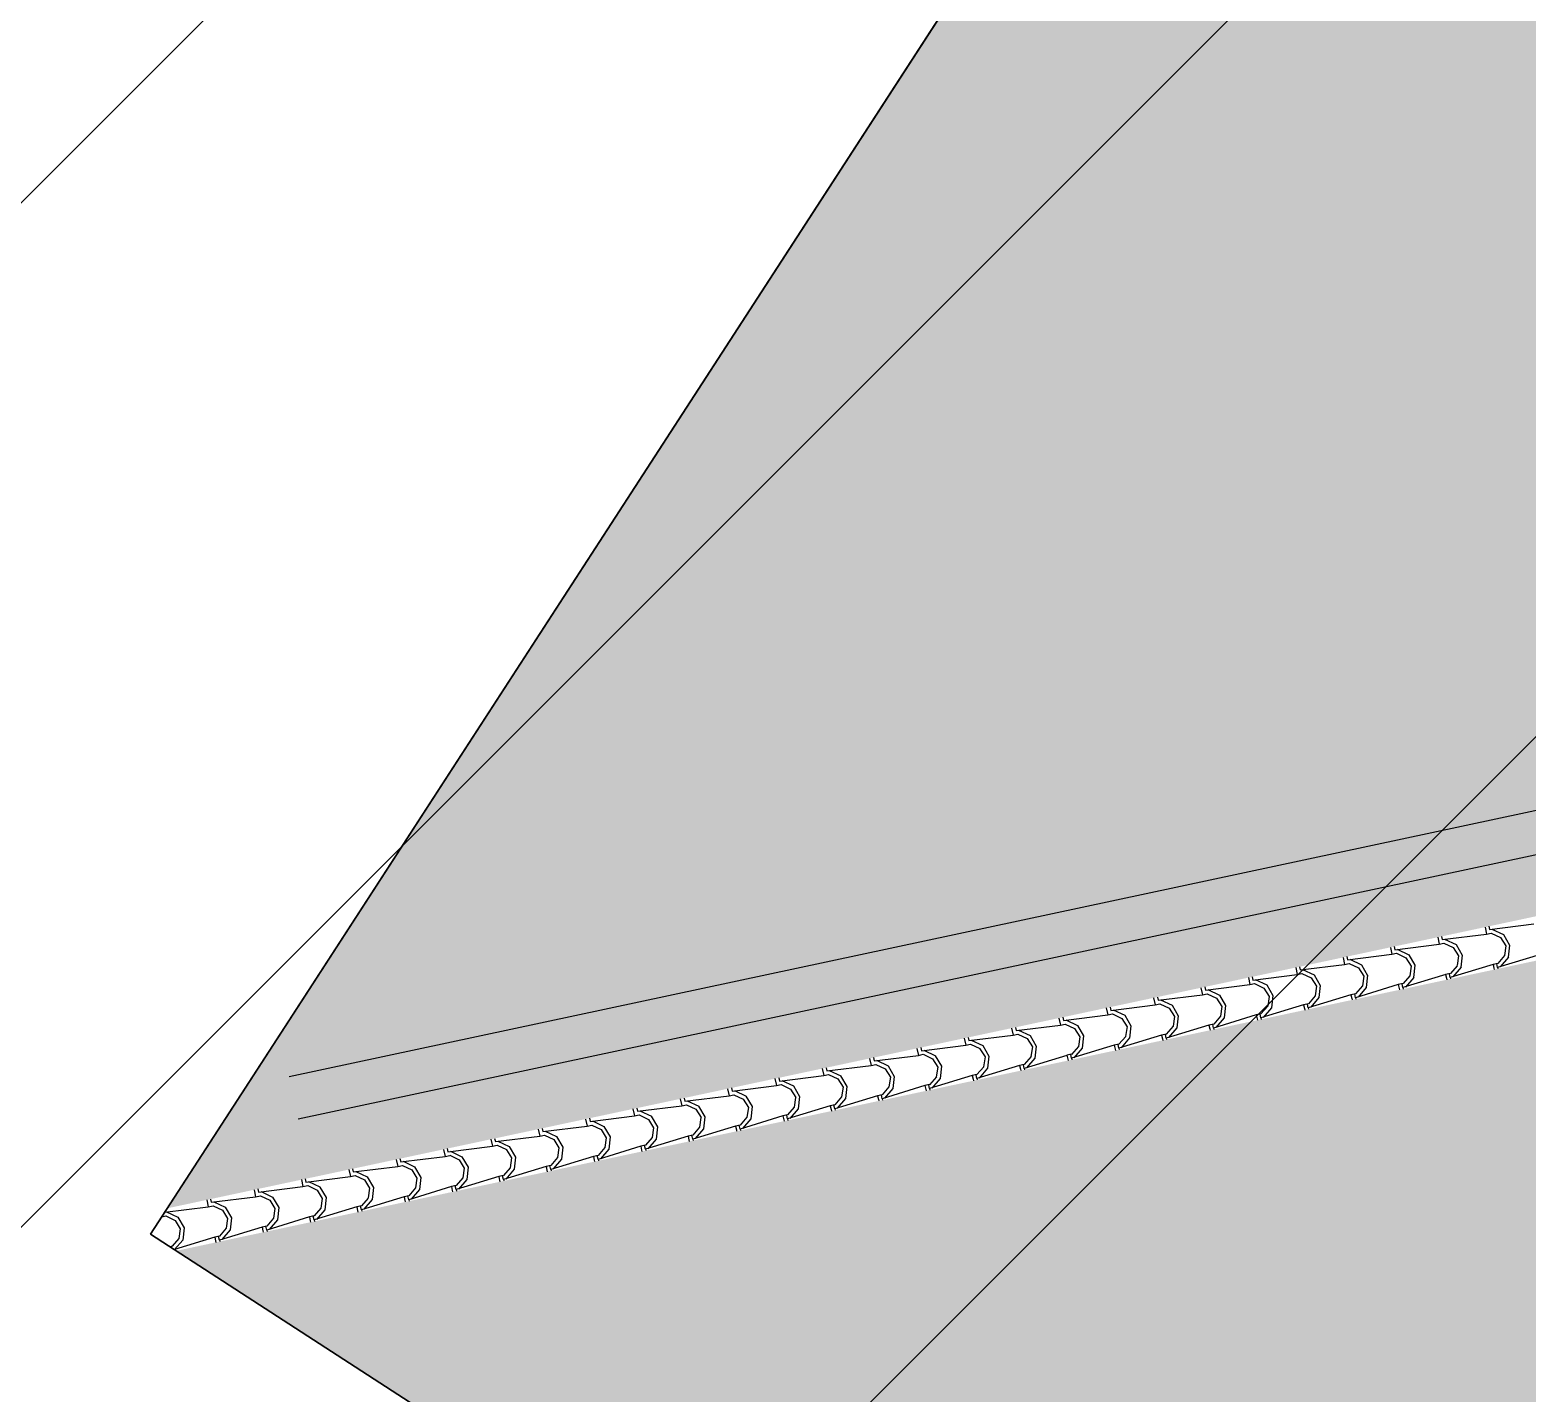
# Model space of a CAD drawing. Header units: millimetres. Extents: x 648844 to 649530, y 1246379 to 1246752.
# Drawn here: x 649040.94 to 649046.11, y 1246525.59 to 1246530.3 of the extents above; entities that cross this region are included whole.
import ezdxf

# ---------------------------------------------------------------- set-up
doc = ezdxf.new("R2010")
doc.units = ezdxf.units.MM
doc.header["$LTSCALE"] = 20
doc.header["$MEASUREMENT"] = 0
doc.layers.get('0').update_dxf_attribs({"linetype": 'CONTINUOUS'})
doc.layers.add('TECHO', color=30, linetype='CONTINUOUS')

# ---------------------------------------------------------------- blocks, each defined once
blk = doc.blocks.new('TEJA45')
at = {"layer": 'TECHO'}
for p, q in [((-0.1916, 4.2385), (-0.0979, 4.35)), ((-0.1043, 4.3069), (-0.0984, 4.35)), ((-0.0899, 4.3095), (-0.0852, 4.345)), ((-0.0857, 4.35), (-0.0828, 4.3472)), ((-0.0852, 4.3448), (-0.08, 4.35)), ((-0.0852, 4.2692), (-0.1041, 4.307)), ((-0.0756, 4.2788), (-0.0898, 4.3095)), ((-0.3097, 4.1203), (-0.2105, 4.2385)), ((-0.2105, 4.2385), (-0.214, 4.242)), ((-0.2105, 4.2385), (-0.201, 4.229)), ((-0.201, 4.2479), (-0.2046, 4.2515)), ((-0.2034, 4.2267), (-0.1915, 4.2385)), ((-0.1915, 4.2385), (-0.201, 4.2479)), ((0, 4.2602), (-0.1159, 4.1629)), ((-0.0474, 4.2503), (-0.0852, 4.2692)), ((-0.0449, 4.2646), (-0.0756, 4.2788)), ((-0.0038, 4.2561), (-0.0475, 4.2502)), ((-0.0095, 4.2692), (-0.0449, 4.2645)), ((0, 4.2788), (-0.0096, 4.2692)), ((-0.2224, 4.1887), (-0.2165, 4.2324)), ((-0.2034, 4.151), (-0.2223, 4.1888)), ((-0.2081, 4.1914), (-0.2034, 4.2268)), ((-0.1938, 4.1606), (-0.2079, 4.1914)), ((-0.1159, 4.144), (-0.2341, 4.0447)), ((-0.1656, 4.1321), (-0.2034, 4.151)), ((-0.1631, 4.1464), (-0.1938, 4.1606)), ((-0.1219, 4.1379), (-0.1656, 4.132)), ((-0.1276, 4.1511), (-0.1631, 4.1463)), ((-0.1159, 4.1629), (-0.1277, 4.151)), ((-0.0985, 4.1454), (-0.1159, 4.1629)), ((-0.108, 4.136), (-0.1159, 4.144)), ((-0.4279, 4.0022), (-0.3287, 4.1203)), ((-0.3406, 4.0706), (-0.3347, 4.1143)), ((-0.3286, 4.1203), (-0.3322, 4.1239)), ((-0.3286, 4.1203), (-0.3192, 4.1109)), ((-0.3262, 4.0732), (-0.3215, 4.1087)), ((-0.3192, 4.1298), (-0.3227, 4.1333)), ((-0.3215, 4.1085), (-0.3097, 4.1203)), ((-0.3097, 4.1203), (-0.3192, 4.1298)), ((-0.3215, 4.0329), (-0.3404, 4.0707)), ((-0.3119, 4.0425), (-0.3261, 4.0732)), ((-0.2837, 4.014), (-0.3215, 4.0329)), ((-0.2812, 4.0283), (-0.3119, 4.0425)), ((-0.2458, 4.0329), (-0.2812, 4.0282)), ((-0.2341, 4.0447), (-0.2459, 4.0329)), ((-0.2167, 4.0273), (-0.2341, 4.0447)), ((-0.5461, 3.884), (-0.4468, 4.0022)), ((-0.4587, 3.9524), (-0.4528, 3.9961)), ((-0.4468, 4.0022), (-0.4503, 4.0057)), ((-0.4468, 4.0022), (-0.4373, 3.9927)), ((-0.4444, 3.9551), (-0.4397, 3.9905)), ((-0.4373, 4.0116), (-0.4409, 4.0152)), ((-0.4397, 3.9903), (-0.4279, 4.0022)), ((-0.4279, 4.0022), (-0.4373, 4.0116)), ((-0.2341, 4.0258), (-0.3522, 3.9265)), ((-0.2401, 4.0198), (-0.2838, 4.0139)), ((-0.2261, 4.0178), (-0.2341, 4.0258)), ((-0.4397, 3.9147), (-0.4586, 3.9525)), ((-0.4301, 3.9243), (-0.4443, 3.955)), ((-0.6642, 3.7659), (-0.565, 3.884)), ((-0.5769, 3.8342), (-0.571, 3.878)), ((-0.5649, 3.884), (-0.5685, 3.8876)), ((-0.5649, 3.884), (-0.5555, 3.8746)), ((-0.5555, 3.8935), (-0.559, 3.897)), ((-0.5578, 3.8722), (-0.546, 3.884)), ((-0.546, 3.884), (-0.5555, 3.8935)), ((-0.3522, 3.9076), (-0.4704, 3.8084)), ((-0.4019, 3.8958), (-0.4397, 3.9147)), ((-0.3994, 3.9101), (-0.4301, 3.9243)), ((-0.3582, 3.9016), (-0.402, 3.8957)), ((-0.364, 3.9147), (-0.3994, 3.91)), ((-0.3522, 3.9265), (-0.3641, 3.9147)), ((-0.3348, 3.9091), (-0.3522, 3.9265)), ((-0.3443, 3.8997), (-0.3522, 3.9076)), ((-0.5578, 3.7965), (-0.5767, 3.8344)), ((-0.5626, 3.8369), (-0.5578, 3.8724)), ((-0.5482, 3.8062), (-0.5624, 3.8369)), ((-0.6736, 3.7753), (-0.6772, 3.7789)), ((-0.6642, 3.7658), (-0.6736, 3.7753)), ((-0.4704, 3.7895), (-0.5885, 3.6902)), ((-0.52, 3.7777), (-0.5579, 3.7966)), ((-0.5175, 3.792), (-0.5483, 3.8062)), ((-0.4764, 3.7835), (-0.5201, 3.7776)), ((-0.4821, 3.7966), (-0.5176, 3.7919)), ((-0.4704, 3.8084), (-0.4822, 3.7966)), ((-0.453, 3.791), (-0.4704, 3.8084)), ((-0.4624, 3.7815), (-0.4704, 3.7895)), ((-0.7824, 3.6477), (-0.6831, 3.7659)), ((-0.6951, 3.7161), (-0.6891, 3.7598)), ((-0.6831, 3.7658), (-0.6867, 3.7694)), ((-0.6831, 3.7658), (-0.6736, 3.7564)), ((-0.6807, 3.7188), (-0.676, 3.7542)), ((-0.676, 3.754), (-0.6642, 3.7658)), ((-0.5885, 3.6713), (-0.7067, 3.5721)), ((-0.676, 3.6784), (-0.6949, 3.7162)), ((-0.6664, 3.688), (-0.6806, 3.7187)), ((-0.6382, 3.6595), (-0.676, 3.6784)), ((-0.6357, 3.6738), (-0.6664, 3.688)), ((-0.6003, 3.6784), (-0.6357, 3.6737)), ((-0.5886, 3.6902), (-0.6004, 3.6784)), ((-0.5711, 3.6728), (-0.5886, 3.6902)), ((-0.5806, 3.6633), (-0.5886, 3.6713)), ((-0.9005, 3.5295), (-0.8013, 3.6477)), ((-0.8132, 3.5979), (-0.8073, 3.6417)), ((-0.8012, 3.6477), (-0.8048, 3.6513)), ((-0.8012, 3.6477), (-0.7918, 3.6382)), ((-0.7989, 3.6006), (-0.7941, 3.636)), ((-0.7918, 3.6571), (-0.7954, 3.6607)), ((-0.7942, 3.6359), (-0.7823, 3.6477)), ((-0.7823, 3.6477), (-0.7918, 3.6571)), ((-0.5945, 3.6653), (-0.6383, 3.6594)), ((-0.7942, 3.5602), (-0.8131, 3.598)), ((-0.7845, 3.5699), (-0.7987, 3.6006)), ((-0.7538, 3.5557), (-0.7846, 3.5698)), ((-0.7067, 3.5721), (-0.7185, 3.5603)), ((-0.6893, 3.5546), (-0.7067, 3.5721)), ((-1.0187, 3.4114), (-0.9194, 3.5295)), ((-0.9314, 3.4798), (-0.9255, 3.5235)), ((-0.9194, 3.5295), (-0.923, 3.5331)), ((-0.9194, 3.5295), (-0.9099, 3.5201)), ((-0.917, 3.4824), (-0.9123, 3.5179)), ((-0.9099, 3.539), (-0.9135, 3.5426)), ((-0.9123, 3.5177), (-0.9005, 3.5295)), ((-0.9005, 3.5295), (-0.9099, 3.539)), ((-0.7067, 3.5532), (-0.8249, 3.4539)), ((-0.7564, 3.5414), (-0.7942, 3.5603)), ((-0.7127, 3.5471), (-0.7564, 3.5412)), ((-0.7184, 3.5603), (-0.7539, 3.5555)), ((-0.6987, 3.5452), (-0.7067, 3.5532)), ((-0.9123, 3.4421), (-0.9312, 3.4799)), ((-0.9027, 3.4517), (-0.9169, 3.4824)), ((-1.1369, 3.2932), (-1.0376, 3.4114)), ((-1.0376, 3.4114), (-1.0411, 3.4149)), ((-1.0376, 3.4114), (-1.0281, 3.4019)), ((-1.0281, 3.4208), (-1.0317, 3.4244)), ((-1.0305, 3.3996), (-1.0187, 3.4114)), ((-1.0187, 3.4114), (-1.0281, 3.4208)), ((-0.8249, 3.435), (-0.943, 3.3358)), ((-0.8745, 3.4232), (-0.9123, 3.4421)), ((-0.872, 3.4375), (-0.9027, 3.4517)), ((-0.8309, 3.429), (-0.8746, 3.4231)), ((-0.8366, 3.4421), (-0.872, 3.4374)), ((-0.8249, 3.4539), (-0.8367, 3.4421)), ((-0.8074, 3.4365), (-0.8249, 3.4539)), ((-0.8169, 3.427), (-0.8249, 3.435)), ((-1.0495, 3.3616), (-1.0436, 3.4053)), ((-1.0305, 3.3239), (-1.0494, 3.3617)), ((-1.0352, 3.3643), (-1.0305, 3.3997)), ((-1.0209, 3.3335), (-1.035, 3.3643)), ((-0.943, 3.3168), (-1.0612, 3.2176)), ((-0.9927, 3.305), (-1.0305, 3.3239)), ((-0.9902, 3.3193), (-1.0209, 3.3335)), ((-0.949, 3.3108), (-0.9927, 3.3049)), ((-0.9547, 3.324), (-0.9902, 3.3192)), ((-0.943, 3.3358), (-0.9548, 3.3239)), ((-0.9256, 3.3183), (-0.943, 3.3358)), ((-0.9351, 3.3089), (-0.943, 3.3168)), ((-1.255, 3.1751), (-1.1558, 3.2932)), ((-1.1677, 3.2435), (-1.1618, 3.2872)), ((-1.1557, 3.2932), (-1.1593, 3.2968)), ((-1.1557, 3.2932), (-1.1463, 3.2838)), ((-1.1533, 3.2461), (-1.1486, 3.2816)), ((-1.1463, 3.3027), (-1.1498, 3.3062)), ((-1.1486, 3.2814), (-1.1368, 3.2932)), ((-1.1368, 3.2932), (-1.1463, 3.3027)), ((-1.1486, 3.2058), (-1.1675, 3.2436)), ((-1.139, 3.2154), (-1.1532, 3.2461)), ((-1.1108, 3.1869), (-1.1486, 3.2058)), ((-1.1083, 3.2012), (-1.139, 3.2154)), ((-1.0729, 3.2058), (-1.1083, 3.2011)), ((-1.0612, 3.2176), (-1.073, 3.2058)), ((-1.0438, 3.2002), (-1.0612, 3.2176)), ((-1.3732, 3.0569), (-1.2739, 3.1751)), ((-1.2858, 3.1253), (-1.2799, 3.169)), ((-1.2739, 3.1751), (-1.2774, 3.1786)), ((-1.2739, 3.1751), (-1.2644, 3.1656)), ((-1.2715, 3.128), (-1.2668, 3.1634)), ((-1.2644, 3.1845), (-1.268, 3.1881)), ((-1.2668, 3.1632), (-1.255, 3.1751)), ((-1.255, 3.1751), (-1.2644, 3.1845)), ((-1.0612, 3.1987), (-1.1793, 3.0994)), ((-1.0672, 3.1927), (-1.1109, 3.1868)), ((-1.0532, 3.1907), (-1.0612, 3.1987)), ((-1.2668, 3.0876), (-1.2857, 3.1254)), ((-1.2572, 3.0972), (-1.2713, 3.128)), ((-1.4913, 2.9388), (-1.3921, 3.0569)), ((-1.404, 3.0071), (-1.3981, 3.0509)), ((-1.392, 3.0569), (-1.3956, 3.0605)), ((-1.392, 3.0569), (-1.3826, 3.0474)), ((-1.3826, 3.0664), (-1.3861, 3.0699)), ((-1.3849, 3.0451), (-1.3731, 3.0569)), ((-1.3731, 3.0569), (-1.3826, 3.0664)), ((-1.1793, 3.0805), (-1.2975, 2.9813)), ((-1.229, 3.0687), (-1.2668, 3.0876)), ((-1.2265, 3.083), (-1.2572, 3.0972)), ((-1.1853, 3.0745), (-1.2291, 3.0686)), ((-1.191, 3.0876), (-1.2265, 3.0829)), ((-1.1793, 3.0994), (-1.1912, 3.0876)), ((-1.1619, 3.082), (-1.1793, 3.0994)), ((-1.1714, 3.0726), (-1.1793, 3.0805)), ((-1.3849, 2.9694), (-1.4038, 3.0072)), ((-1.3897, 3.0098), (-1.3849, 3.0453)), ((-1.3753, 2.9791), (-1.3895, 3.0098)), ((-1.5007, 2.9482), (-1.5043, 2.9518)), ((-1.4913, 2.9387), (-1.5007, 2.9482)), ((-1.2975, 2.9624), (-1.4157, 2.8631)), ((-1.3472, 2.9506), (-1.385, 2.9695)), ((-1.3446, 2.9649), (-1.3754, 2.9791)), ((-1.3035, 2.9564), (-1.3472, 2.9504)), ((-1.3092, 2.9695), (-1.3447, 2.9648)), ((-1.2975, 2.9813), (-1.3093, 2.9695)), ((-1.2801, 2.9639), (-1.2975, 2.9813)), ((-1.2895, 2.9544), (-1.2975, 2.9624)), ((-1.6095, 2.8206), (-1.5102, 2.9388)), ((-1.5222, 2.889), (-1.5163, 2.9327)), ((-1.5102, 2.9387), (-1.5138, 2.9423)), ((-1.5102, 2.9387), (-1.5007, 2.9293)), ((-1.5078, 2.8917), (-1.5031, 2.9271)), ((-1.5031, 2.9269), (-1.4913, 2.9387)), ((-1.4157, 2.8442), (-1.5338, 2.745)), ((-1.5031, 2.8513), (-1.522, 2.8891)), ((-1.4935, 2.8609), (-1.5077, 2.8916)), ((-1.4653, 2.8324), (-1.5031, 2.8513)), ((-1.4628, 2.8467), (-1.4935, 2.8609)), ((-1.4274, 2.8513), (-1.4628, 2.8466)), ((-1.4157, 2.8631), (-1.4275, 2.8513)), ((-1.3982, 2.8457), (-1.4157, 2.8631)), ((-1.4077, 2.8362), (-1.4157, 2.8442)), ((-1.7276, 2.7024), (-1.6284, 2.8206)), ((-1.6403, 2.7708), (-1.6344, 2.8145)), ((-1.6283, 2.8206), (-1.6319, 2.8242)), ((-1.6283, 2.8206), (-1.6189, 2.8111)), ((-1.626, 2.7735), (-1.6212, 2.8089)), ((-1.6189, 2.83), (-1.6225, 2.8336)), ((-1.6213, 2.8088), (-1.6094, 2.8206)), ((-1.6094, 2.8206), (-1.6189, 2.83)), ((-1.4217, 2.8382), (-1.4654, 2.8323)), ((-1.6213, 2.7331), (-1.6402, 2.7709)), ((-1.6116, 2.7428), (-1.6258, 2.7735)), ((-1.5809, 2.7286), (-1.6117, 2.7427)), ((-1.5338, 2.745), (-1.5456, 2.7332)), ((-1.5164, 2.7275), (-1.5338, 2.745)), ((-1.8458, 2.5843), (-1.7465, 2.7024)), ((-1.7585, 2.6527), (-1.7526, 2.6964)), ((-1.7465, 2.7024), (-1.7501, 2.706)), ((-1.7465, 2.7024), (-1.737, 2.693)), ((-1.7441, 2.6553), (-1.7394, 2.6908)), ((-1.737, 2.7119), (-1.7406, 2.7154)), ((-1.7394, 2.6906), (-1.7276, 2.7024)), ((-1.7276, 2.7024), (-1.737, 2.7119)), ((-1.5338, 2.7261), (-1.652, 2.6268)), ((-1.5835, 2.7142), (-1.6213, 2.7332)), ((-1.5398, 2.72), (-1.5835, 2.7141)), ((-1.5455, 2.7332), (-1.581, 2.7284)), ((-1.5258, 2.7181), (-1.5338, 2.7261)), ((-1.7394, 2.615), (-1.7583, 2.6528)), ((-1.7298, 2.6246), (-1.744, 2.6553)), ((-1.964, 2.4661), (-1.8647, 2.5843)), ((-1.8647, 2.5843), (-1.8682, 2.5878)), ((-1.8647, 2.5843), (-1.8552, 2.5748)), ((-1.8552, 2.5937), (-1.8588, 2.5973)), ((-1.8576, 2.5725), (-1.8458, 2.5843)), ((-1.8458, 2.5843), (-1.8552, 2.5937)), ((-1.652, 2.6079), (-1.7701, 2.5086)), ((-1.7016, 2.5961), (-1.7394, 2.615)), ((-1.6991, 2.6104), (-1.7298, 2.6246)), ((-1.658, 2.6019), (-1.7017, 2.596)), ((-1.6637, 2.615), (-1.6991, 2.6103)), ((-1.652, 2.6268), (-1.6638, 2.615)), ((-1.6346, 2.6094), (-1.652, 2.6268)), ((-1.644, 2.5999), (-1.652, 2.6079)), ((-1.8766, 2.5345), (-1.8707, 2.5782)), ((-1.8576, 2.4968), (-1.8765, 2.5346)), ((-1.8623, 2.5372), (-1.8576, 2.5726)), ((-1.8479, 2.5064), (-1.8621, 2.5372)), ((-1.7701, 2.4897), (-1.8883, 2.3905)), ((-1.8198, 2.4779), (-1.8576, 2.4968)), ((-1.8173, 2.4923), (-1.848, 2.5064)), ((-1.7761, 2.4837), (-1.8199, 2.4778)), ((-1.7818, 2.4969), (-1.8173, 2.4921)), ((-1.7701, 2.5087), (-1.7819, 2.4968)), ((-1.7527, 2.4912), (-1.7701, 2.5087)), ((-1.7622, 2.4818), (-1.7701, 2.4897)), ((-2.0821, 2.348), (-1.9829, 2.4661)), ((-1.9948, 2.4163), (-1.9889, 2.4601)), ((-1.9828, 2.4661), (-1.9864, 2.4697)), ((-1.9828, 2.4661), (-1.9734, 2.4567)), ((-1.9804, 2.419), (-1.9757, 2.4545)), ((-1.9734, 2.4756), (-1.9769, 2.4791)), ((-1.9757, 2.4543), (-1.9639, 2.4661)), ((-1.9639, 2.4661), (-1.9734, 2.4756)), ((-1.9757, 2.3786), (-1.9946, 2.4165)), ((-1.9661, 2.3883), (-1.9803, 2.419)), ((-1.9379, 2.3598), (-1.9758, 2.3787)), ((-1.9354, 2.3741), (-1.9661, 2.3883)), ((-1.9, 2.3787), (-1.9354, 2.374)), ((-1.8883, 2.3905), (-1.9001, 2.3787)), ((-1.8709, 2.3731), (-1.8883, 2.3905)), ((-2.2003, 2.2298), (-2.101, 2.348)), ((-2.113, 2.2982), (-2.1071, 2.3419)), ((-2.101, 2.348), (-2.1045, 2.3515)), ((-2.101, 2.348), (-2.0915, 2.3385)), ((-2.0986, 2.3009), (-2.0939, 2.3363)), ((-2.0915, 2.3574), (-2.0951, 2.361)), ((-2.0939, 2.3361), (-2.0821, 2.348)), ((-2.0821, 2.348), (-2.0915, 2.3574)), ((-1.8883, 2.3716), (-2.0064, 2.2723)), ((-1.8943, 2.3656), (-1.938, 2.3597)), ((-1.8803, 2.3636), (-1.8883, 2.3716)), ((-2.0939, 2.2605), (-2.1128, 2.2983)), ((-2.0843, 2.2701), (-2.0984, 2.3009)), ((-2.3184, 2.1117), (-2.2192, 2.2298)), ((-2.2311, 2.18), (-2.2252, 2.2238)), ((-2.2191, 2.2298), (-2.2227, 2.2334)), ((-2.2191, 2.2298), (-2.2097, 2.2203)), ((-2.2097, 2.2393), (-2.2132, 2.2428)), ((-2.212, 2.218), (-2.2002, 2.2298)), ((-2.2002, 2.2298), (-2.2097, 2.2393)), ((-2.0064, 2.2534), (-2.1246, 2.1542)), ((-2.0561, 2.2416), (-2.0939, 2.2605)), ((-2.0536, 2.2559), (-2.0843, 2.2701)), ((-2.0124, 2.2474), (-2.0562, 2.2415)), ((-2.0181, 2.2605), (-2.0536, 2.2558)), ((-2.0064, 2.2723), (-2.0183, 2.2605)), ((-1.989, 2.2549), (-2.0064, 2.2723)), ((-1.9985, 2.2455), (-2.0064, 2.2534)), ((-2.212, 2.1423), (-2.2309, 2.1801)), ((-2.2168, 2.1827), (-2.212, 2.2182)), ((-2.2024, 2.152), (-2.2166, 2.1827)), ((-2.3278, 2.1211), (-2.3314, 2.1247)), ((-2.3184, 2.1116), (-2.3278, 2.1211)), ((-2.1246, 2.1353), (-2.2428, 2.036)), ((-2.1743, 2.1235), (-2.2121, 2.1424)), ((-2.1717, 2.1378), (-2.2024, 2.152)), ((-2.1306, 2.1292), (-2.1743, 2.1233)), ((-2.1363, 2.1424), (-2.1717, 2.1377)), ((-2.1246, 2.1542), (-2.1364, 2.1424)), ((-2.1072, 2.1368), (-2.1246, 2.1542)), ((-2.1166, 2.1273), (-2.1246, 2.1353)), ((-2.4366, 1.9935), (-2.3373, 2.1117)), ((-2.3493, 2.0619), (-2.3434, 2.1056)), ((-2.3373, 2.1116), (-2.3409, 2.1152)), ((-2.3373, 2.1116), (-2.3278, 2.1022)), ((-2.3349, 2.0646), (-2.3302, 2.1)), ((-2.3302, 2.0998), (-2.3184, 2.1116)), ((-2.2428, 2.0171), (-2.3609, 1.9179)), ((-2.3302, 2.0242), (-2.3491, 2.062)), ((-2.3206, 2.0338), (-2.3348, 2.0645)), ((-2.2924, 2.0053), (-2.3302, 2.0242)), ((-2.2899, 2.0196), (-2.3206, 2.0338)), ((-2.2545, 2.0242), (-2.2899, 2.0195)), ((-2.2428, 2.036), (-2.2546, 2.0242)), ((-2.2253, 2.0186), (-2.2428, 2.036)), ((-2.2348, 2.0091), (-2.2428, 2.0171)), ((-2.5547, 1.8753), (-2.4555, 1.9935)), ((-2.4674, 1.9437), (-2.4615, 1.9874)), ((-2.4554, 1.9935), (-2.459, 1.9971)), ((-2.4554, 1.9935), (-2.446, 1.984)), ((-2.4531, 1.9464), (-2.4483, 1.9819)), ((-2.446, 2.0029), (-2.4496, 2.0065)), ((-2.4484, 1.9817), (-2.4365, 1.9935)), ((-2.4365, 1.9935), (-2.446, 2.0029)), ((-2.2488, 2.0111), (-2.2925, 2.0052)), ((-2.4484, 1.906), (-2.4673, 1.9438)), ((-2.4387, 1.9157), (-2.4529, 1.9464)), ((-2.408, 1.9015), (-2.4388, 1.9157)), ((-2.3609, 1.9179), (-2.3727, 1.906)), ((-2.3435, 1.9004), (-2.3609, 1.9179)), ((-2.6729, 1.7572), (-2.5737, 1.8753)), ((-2.5856, 1.8256), (-2.5797, 1.8693)), ((-2.5736, 1.8753), (-2.5772, 1.8789)), ((-2.5736, 1.8753), (-2.5642, 1.8659)), ((-2.5712, 1.8282), (-2.5665, 1.8637)), ((-2.5642, 1.8848), (-2.5677, 1.8883)), ((-2.5665, 1.8635), (-2.5547, 1.8753)), ((-2.5547, 1.8753), (-2.5642, 1.8848)), ((-2.3609, 1.899), (-2.4791, 1.7997)), ((-2.4106, 1.8871), (-2.4484, 1.9061)), ((-2.3669, 1.8929), (-2.4106, 1.887)), ((-2.3726, 1.9061), (-2.4081, 1.9013)), ((-2.3529, 1.891), (-2.3609, 1.899)), ((-2.5665, 1.7879), (-2.5854, 1.8257)), ((-2.5569, 1.7975), (-2.5711, 1.8282)), ((-2.7911, 1.639), (-2.6918, 1.7572)), ((-2.6918, 1.7572), (-2.6953, 1.7607)), ((-2.6918, 1.7572), (-2.6823, 1.7477)), ((-2.6823, 1.7666), (-2.6859, 1.7702)), ((-2.6847, 1.7454), (-2.6729, 1.7572)), ((-2.6729, 1.7572), (-2.6823, 1.7666)), ((-2.4791, 1.7808), (-2.5972, 1.6815)), ((-2.5287, 1.769), (-2.5665, 1.7879)), ((-2.5262, 1.7833), (-2.5569, 1.7975)), ((-2.4851, 1.7748), (-2.5288, 1.7689)), ((-2.4908, 1.7879), (-2.5262, 1.7832)), ((-2.4791, 1.7997), (-2.4909, 1.7879)), ((-2.4617, 1.7823), (-2.4791, 1.7997)), ((-2.4711, 1.7728), (-2.4791, 1.7808)), ((-2.7038, 1.7074), (-2.6978, 1.7511)), ((-2.6847, 1.6697), (-2.7036, 1.7075)), ((-2.6894, 1.7101), (-2.6847, 1.7455)), ((-2.675, 1.6794), (-2.6892, 1.7101)), ((-2.5972, 1.6626), (-2.7154, 1.5634)), ((-2.6469, 1.6508), (-2.6847, 1.6697)), ((-2.6444, 1.6652), (-2.6751, 1.6793)), ((-2.6032, 1.6566), (-2.647, 1.6507)), ((-2.6089, 1.6697), (-2.6444, 1.665)), ((-2.5972, 1.6815), (-2.6091, 1.6697)), ((-2.5798, 1.6641), (-2.5972, 1.6815)), ((-2.5893, 1.6547), (-2.5972, 1.6626)), ((-2.9092, 1.5209), (-2.81, 1.639)), ((-2.8219, 1.5892), (-2.816, 1.633)), ((-2.8099, 1.639), (-2.8135, 1.6426)), ((-2.8099, 1.639), (-2.8005, 1.6296)), ((-2.8075, 1.5919), (-2.8028, 1.6274)), ((-2.8005, 1.6485), (-2.804, 1.652)), ((-2.8028, 1.6272), (-2.791, 1.639)), ((-2.791, 1.639), (-2.8005, 1.6485)), ((-2.8028, 1.5515), (-2.8217, 1.5894)), ((-2.7932, 1.5612), (-2.8074, 1.5919)), ((-2.765, 1.5327), (-2.8029, 1.5516)), ((-2.7625, 1.547), (-2.7932, 1.5612)), ((-2.7271, 1.5516), (-2.7625, 1.5469)), ((-2.7154, 1.5634), (-2.7272, 1.5516)), ((-2.698, 1.546), (-2.7154, 1.5634)), ((-3.0274, 1.4027), (-2.9281, 1.5209)), ((-2.9401, 1.4711), (-2.9342, 1.5148)), ((-2.9281, 1.5209), (-2.9316, 1.5244)), ((-2.9281, 1.5209), (-2.9186, 1.5114)), ((-2.9257, 1.4738), (-2.921, 1.5092)), ((-2.9186, 1.5303), (-2.9222, 1.5339)), ((-2.921, 1.509), (-2.9092, 1.5209)), ((-2.9092, 1.5209), (-2.9186, 1.5303)), ((-2.7154, 1.5445), (-2.8335, 1.4452)), ((-2.7214, 1.5385), (-2.7651, 1.5325)), ((-2.7074, 1.5365), (-2.7154, 1.5445)), ((-2.921, 1.4334), (-2.9399, 1.4712)), ((-2.9114, 1.443), (-2.9255, 1.4738)), ((-3.1455, 1.2845), (-3.0463, 1.4027)), ((-3.0582, 1.3529), (-3.0523, 1.3966)), ((-3.0462, 1.4027), (-3.0498, 1.4063)), ((-3.0462, 1.4027), (-3.0368, 1.3932)), ((-3.0368, 1.4121), (-3.0403, 1.4157)), ((-3.0391, 1.3909), (-3.0273, 1.4027)), ((-3.0273, 1.4027), (-3.0368, 1.4121)), ((-2.8335, 1.4263), (-2.9517, 1.3271)), ((-2.8832, 1.4145), (-2.921, 1.4334)), ((-2.8807, 1.4288), (-2.9114, 1.443)), ((-2.8396, 1.4203), (-2.8833, 1.4144)), ((-2.8452, 1.4334), (-2.8807, 1.4287)), ((-2.8336, 1.4452), (-2.8454, 1.4334)), ((-2.8161, 1.4278), (-2.8336, 1.4452)), ((-2.8256, 1.4184), (-2.8336, 1.4263)), ((-3.0391, 1.3152), (-3.0581, 1.353)), ((-3.0439, 1.3556), (-3.0391, 1.3911)), ((-3.0295, 1.3249), (-3.0437, 1.3556)), ((-3.1549, 1.294), (-3.1585, 1.2976)), ((-3.1455, 1.2845), (-3.1549, 1.294)), ((-2.9517, 1.3082), (-3.0699, 1.2089)), ((-3.0014, 1.2964), (-3.0392, 1.3153)), ((-2.9988, 1.3107), (-3.0295, 1.3249)), ((-2.9577, 1.3021), (-3.0014, 1.2962)), ((-2.9634, 1.3153), (-2.9988, 1.3105)), ((-2.9517, 1.3271), (-2.9635, 1.3153)), ((-2.9343, 1.3097), (-2.9517, 1.3271)), ((-2.9437, 1.3002), (-2.9517, 1.3082)), ((-3.2637, 1.1664), (-3.1644, 1.2845)), ((-3.1764, 1.2348), (-3.1705, 1.2785)), ((-3.1644, 1.2845), (-3.168, 1.2881)), ((-3.1644, 1.2845), (-3.1549, 1.2751)), ((-3.162, 1.2375), (-3.1573, 1.2729)), ((-3.1573, 1.2727), (-3.1455, 1.2845)), ((-3.0699, 1.19), (-3.188, 1.0908)), ((-3.1573, 1.1971), (-3.1762, 1.2349)), ((-3.1477, 1.2067), (-3.1618, 1.2374)), ((-3.1195, 1.1782), (-3.1573, 1.1971)), ((-3.117, 1.1925), (-3.1477, 1.2067)), ((-3.0816, 1.1971), (-3.117, 1.1924)), ((-3.0699, 1.2089), (-3.0817, 1.1971)), ((-3.0524, 1.1915), (-3.0699, 1.2089)), ((-3.0619, 1.182), (-3.0699, 1.19)), ((-3.3818, 1.0482), (-3.2826, 1.1664)), ((-3.2945, 1.1166), (-3.2886, 1.1603)), ((-3.2826, 1.1664), (-3.2861, 1.1699)), ((-3.2826, 1.1664), (-3.2731, 1.1569)), ((-3.2802, 1.1193), (-3.2754, 1.1548)), ((-3.2731, 1.1758), (-3.2767, 1.1794)), ((-3.2755, 1.1546), (-3.2636, 1.1664)), ((-3.2636, 1.1664), (-3.2731, 1.1758)), ((-3.0759, 1.184), (-3.1196, 1.1781)), ((-3.2755, 1.0789), (-3.2944, 1.1167)), ((-3.2658, 1.0886), (-3.28, 1.1193)), ((-3.2351, 1.0744), (-3.2659, 1.0886)), ((-3.188, 1.0908), (-3.1998, 1.0789)), ((-3.1706, 1.0733), (-3.188, 1.0908)), ((-3.5, 0.9301), (-3.4008, 1.0482)), ((-3.4127, 0.9984), (-3.4068, 1.0422)), ((-3.4007, 1.0482), (-3.4043, 1.0518)), ((-3.4007, 1.0482), (-3.3913, 1.0388)), ((-3.3983, 1.0012), (-3.3936, 1.0366)), ((-3.3913, 1.0577), (-3.3948, 1.0612)), ((-3.3936, 1.0364), (-3.3818, 1.0482)), ((-3.3818, 1.0482), (-3.3913, 1.0577)), ((-3.188, 1.0718), (-3.3062, 0.9726)), ((-3.2377, 1.06), (-3.2755, 1.0789)), ((-3.194, 1.0658), (-3.2378, 1.0599)), ((-3.1997, 1.079), (-3.2352, 1.0742)), ((-3.1801, 1.0639), (-3.188, 1.0719)), ((-3.3936, 0.9608), (-3.4125, 0.9986)), ((-3.384, 0.9704), (-3.3982, 1.0011)), ((-3.3062, 0.9537), (-3.4243, 0.8544)), ((-3.3558, 0.9419), (-3.3936, 0.9608)), ((-3.3533, 0.9562), (-3.384, 0.9704)), ((-3.3122, 0.9477), (-3.3559, 0.9418)), ((-3.3179, 0.9608), (-3.3533, 0.9561)), ((-3.3062, 0.9726), (-3.318, 0.9608)), ((-3.2888, 0.9552), (-3.3062, 0.9726)), ((-3.2982, 0.9457), (-3.3062, 0.9537))]:
    blk.add_line(p, q, dxfattribs=at)

msp = doc.modelspace()

# ---------------------------------------------------------------- hatches: boundary and pattern name
h = msp.add_hatch()
h.set_pattern_fill('ANSI31', color=2, scale=20, style=0)
h.set_pattern_definition([(45, (-526.4316, -3378.368), (-1.767766953, 1.767766953), [])])
edge = h.paths.add_edge_path()
edge.add_line((649057.852, 1246574.7319), (649143.484, 1246525.3958))
edge.add_line((649021.465, 1246521.5209), (649057.852, 1246574.7319))
edge.add_line((649021.465, 1246521.5209), (649126.013, 1246470.8281))
edge.add_line((649143.484, 1246525.3958), (649148.0277, 1246486.9042))
h.paths.add_polyline_path([(649085.833, 1246502.1033), (649115.3071, 1246502.1033), (649115.3071, 1246507.5291), (649085.833, 1246507.5291)], flags=24)
at = {"layer": 'TECHO'}
h = msp.add_hatch(dxfattribs=at)
h.set_pattern_fill('SPANTILE', color=254, scale=0.205, angle=397.3057, style=0, pattern_type=2)
h.set_pattern_definition([(142.072991, (649012.39204, 1246572.601454), (1.9526056086, -1.510283638), [0.18931176, -4.5434808]), (237.0427, (649012.24271, 1246572.71782), (-0.2835335, -0.06048774), [0.0164, -0.1886]), (57.0427, (649012.11743, 1246572.55473), (0.2835335, 0.06048774), [0.0574, -0.1476]), (327.0427, (649012.14865, 1246572.6029), (0.06048774, -0.2835335), [0.0205, -0.1845]), (147.0427, (649012.23723, 1246572.70182), (-0.06048774, 0.2835335), [0.0205, -0.1845]), (57.0427, (649012.22003, 1246572.71298), (0.2835335, 0.06048774), [0.0164, -0.1886]), (57.0427, (649012.13119, 1246572.5458), (0.2835335, 0.06048774), [0.041, -0.164]), (332.012391, (649012.153494, 1246572.580207), (2.1756494039, -1.1662654077), [0.18931176, -4.5434808]), (4.346591, (649012.1620944, 1246572.574631), (-4.3739779244, -0.3402455695), [0.05412164, -5.35803375]), (38.60779, (649012.21606, 1246572.57873), (0.39505612, 0.23249861), [0.0518613, -0.5964055]), (75.47759, (649012.256587, 1246572.611094), (-0.05103545, -0.455543985), [0.0518613, -0.5964055]), (109.738791, (649012.269591, 1246572.661298), (-1.4743865262, 4.1320254479), [0.05412164, -5.35803375]), (36.817791, (649012.209596, 1246572.59514), (-1.914795109, -1.4460238462), [0.0415094, -4.10942426]), (77.267591, (649012.242826, 1246572.620016), (0.5387073578, 2.3382086425), [0.0415094, -4.10942426]), (109.637291, (649012.251974, 1246572.660504), (-1.1209068584, 3.1699042488), [0.04387184, -4.3433196]), (4.448091, (649012.165856, 1246572.591738), (-3.351366421, -0.270311384), [0.04387184, -4.3433196])])
h.paths.add_polyline_path([(649041.4126, 1246526.2291), (649047.2823, 1246527.4813), (649046.0301, 1246533.3511)])
h = msp.add_hatch(dxfattribs=at)
h.set_pattern_fill('SPANTILE', color=254, scale=0.205, angle=127.3057, style=0, pattern_type=2)
h.set_pattern_definition([(232.072991, (649085.0956855, 1246480.935085), (1.510283638, 1.9526056086), [0.18931176, -4.5434808]), (327.0427, (649084.97932, 1246480.78576), (0.06048774, -0.2835335), [0.0164, -0.1886]), (147.0427, (649085.14241, 1246480.66047), (-0.06048774, 0.2835335), [0.0574, -0.1476]), (57.0427, (649085.09425, 1246480.6917), (0.2835335, 0.06048774), [0.0205, -0.1845]), (237.0427, (649084.99531, 1246480.78028), (-0.2835335, -0.06048774), [0.0205, -0.1845]), (147.0427, (649084.98416, 1246480.76307), (-0.06048774, 0.2835335), [0.0164, -0.1886]), (147.0427, (649085.15133, 1246480.67423), (-0.06048774, 0.2835335), [0.041, -0.164]), (62.012391, (649085.116932, 1246480.696538), (1.1662654077, 2.1756494039), [0.18931176, -4.5434808]), (94.346591, (649085.122508, 1246480.705139), (0.3402455695, -4.3739779244), [0.05412164, -5.35803375]), (128.60779, (649085.118406, 1246480.759105), (-0.232498607, 0.39505612), [0.0518613, -0.5964055]), (165.47759, (649085.086046, 1246480.79963), (0.455543985, -0.05103545), [0.0518613, -0.5964055]), (199.738791, (649085.035841, 1246480.812636), (-4.1320254479, -1.4743865262), [0.05412164, -5.35803375]), (126.817791, (649085.101999, 1246480.75264), (1.4460238462, -1.914795109), [0.0415094, -4.10942426]), (167.267591, (649085.077124, 1246480.78587), (-2.3382086425, 0.5387073578), [0.0415094, -4.10942426]), (199.637291, (649085.036635, 1246480.795019), (-3.1699042488, -1.1209068584), [0.04387184, -4.3433196]), (94.448091, (649085.105402, 1246480.7089), (0.270311384, -3.351366421), [0.04387184, -4.3433196])])
h.paths.add_polyline_path([(649049.8217, 1246525.7455), (649051.0831, 1246519.8328), (649041.4439, 1246526.0824), (649047.3566, 1246527.3438)])

# ---------------------------------------------------------------- linework, layer by layer
at = {"color": 254}
msp.add_lwpolyline([(649041.3549, 1246526.1401), (649046.0878, 1246533.4401), (649055.905, 1246527.0751), (649051.1721, 1246519.7751), (649041.3549, 1246526.1401)], dxfattribs=at)
at = {"layer": 'TECHO', "color": 254}
for p, q in [((649046.0878, 1246533.4401), (649041.3549, 1246526.1401)), ((649041.3549, 1246526.1401), (649046.0878, 1246533.4401)), ((649047.7023, 1246527.9356), (649041.8326, 1246526.6834)), ((649047.7766, 1246527.7981), (649041.8639, 1246526.5367)), ((649041.3549, 1246526.1401), (649051.1721, 1246519.7751)), ((649051.1721, 1246519.7751), (649041.3549, 1246526.1401))]:
    msp.add_line(p, q, dxfattribs=at)

# ---------------------------------------------------------------- block references
at = {"color": 254, "rotation": 147.0426913805477}
msp.add_blockref('TEJA45', (649043.7213, 1246529.7901), dxfattribs=at)

doc.saveas('drawing.dxf')
